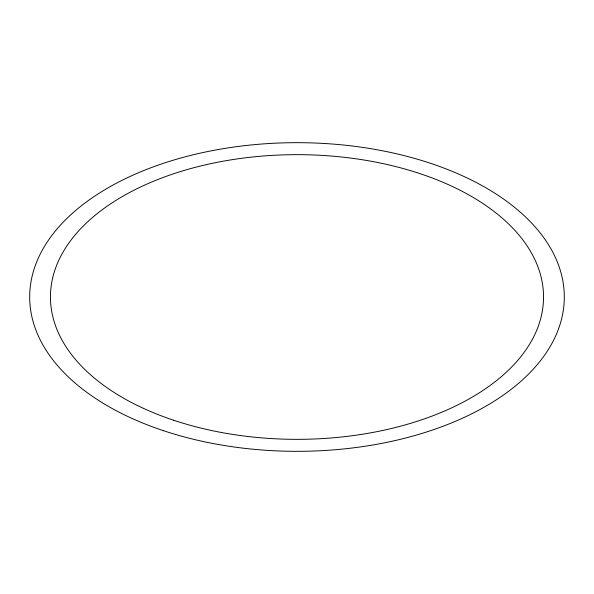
<?xml version="1.0" encoding="UTF-8"?>
<svg xmlns="http://www.w3.org/2000/svg" width="594" height="594" viewBox="0 0 594 594"><rect width="100%" height="100%" fill="white"/><g stroke="black" fill="none" stroke-linecap="round" stroke-linejoin="round"><path stroke-width="0.89" d="M163.35 430.65A267.3 154.321 0 0 0 564.3 297A267.3 154.321 0 0 0 163.35 163.35A267.3 154.321 0 0 0 163.35 430.65M173.73 420.27A246.54 142.337 0 0 0 543.54 297A246.54 142.337 0 0 0 173.73 173.73A246.54 142.337 0 0 0 173.73 420.27"/></g></svg>
